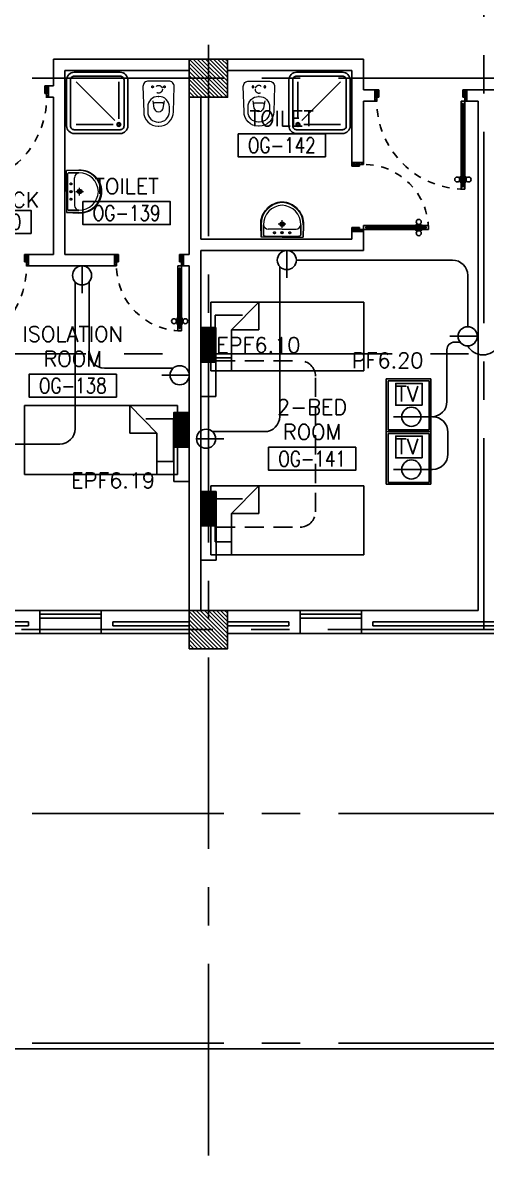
# Model space of a CAD drawing. Extents: x -0.4 to 93.5, y -1.1 to 78.4.
# Drawn here: x 66.21 to 72.26, y -1.11 to 13.67 of the extents above; entities that cross this region are included whole.
import ezdxf
from ezdxf.enums import TextEntityAlignment as Align

# ---------------------------------------------------------------- set-up
doc = ezdxf.new("R2010")
doc.units = 0
doc.header["$MEASUREMENT"] = 0
doc.header["$PDMODE"] = 34
for name, pattern in [('CENTERX2', [4, 2.5, -0.5, 0.5, -0.5]), ('DASHED', [0.75, 0.5, -0.25]), ('HIDDEN', [0.375, 0.25, -0.125]), ('HIDDEN2', [0.1875, 0.125, -0.0625])]:
    doc.linetypes.add(name, pattern=pattern)
doc.layers.get('0').update_dxf_attribs({"color": 11, "linetype": 'CONTINUOUS'})
doc.layers.get('DEFPOINTS').update_dxf_attribs({"color": 11, "linetype": 'CONTINUOUS'})
for name, color, linetype in [('AX-DIM', 11, 'CONTINUOUS'), ('AXES', 11, 'CENTERX2'), ('COL', 11, 'CONTINUOUS'), ('DOOR', 11, 'CONTINUOUS'), ('E-CLINE', 2, 'CONTINUOUS'), ('E-HLINE', 2, 'HIDDEN'), ('E-SOCKETS', 4, 'CONTINUOUS'), ('E-TEXT', 4, 'CONTINUOUS'), ('FIX', 11, 'CONTINUOUS'), ('FUR', 11, 'CONTINUOUS'), ('HAT', 11, 'CONTINUOUS'), ('INSUL', 11, 'CONTINUOUS'), ('RM-BOX', 11, 'CONTINUOUS'), ('RM-NAME', 11, 'CONTINUOUS'), ('RM-NO', 11, 'CONTINUOUS'), ('WALL', 11, 'CONTINUOUS'), ('WIN', 11, 'CONTINUOUS')]:
    doc.layers.add(name, color=color, linetype=linetype)
doc.styles.add('ROMANS', font='ROMANS.shx', dxfattribs={"width": 0.6})
doc.dimstyles.new('STANDARD in', dxfattribs={"dimtxt": 0.24, "dimasz": 0.1, "dimexe": 0.07, "dimexo": 0.05, "dimgap": 0.05, "dimtad": 1, "dimdec": 0, "dimlfac": 1000, "dimzin": 0, "dimdsep": 46, "dimtxsty": 'ROMANS', "dimblk": 'ARCHTICK', "dimcen": 0.05, "dimdle": 0.05, "dimclrd": 7, "dimclre": 7, "dimclrt": 2, "dimadec": 0, "dimazin": 0, "dimtfac": 1, "dimtdec": 0, "dimtmove": 2, "dimatfit": 3, "dimldrblk": 'ARCHTICK', "dimfxl": 0, "dimtolj": 1, "dimtzin": 0, "dimarcsym": 0})

# ---------------------------------------------------------------- blocks, each defined once
blk = doc.blocks.new('_ARCHTICK')
at = {"color": 0, "linetype": 'ByBlock', "const_width": 0.15}
blk.add_lwpolyline([(-0.5, -0.5), (0.5, 0.5)], dxfattribs=at)
blk = doc.blocks.new('*D161')
at = {"layer": 'AX-DIM', "color": 7, "lineweight": -2, "ltscale": 0.3}
for p, q in [((91.482, 5.5), (92.202, 5.5)), ((92.132, 5.55), (92.132, 0.225)), ((49.537, 0.275), (92.202, 0.275))]:
    blk.add_line(p, q, dxfattribs=at)
at = {"layer": 'DEFPOINTS', "color": 0, "ltscale": 0.3}
for p in [(91.432, 5.5), (49.487, 0.275), (92.132, 0.275)]:
    blk.add_point(p, dxfattribs=at)
at = {"layer": 'AX-DIM', "color": 7, "lineweight": -2, "ltscale": 0.3, "xscale": 0.1, "yscale": 0.1, "zscale": 0.1}
for p, rotation in [((92.132, 5.5), 90), ((92.132, 0.275), 270)]:
    blk.add_blockref('_ARCHTICK', p, dxfattribs=dict(at, rotation=rotation))
at = {"layer": 'AX-DIM', "color": 2, "ltscale": 0.3, "insert": (91.962, 2.888), "char_height": 0.24, "attachment_point": 5, "rotation": 90, "style": 'ROMANS'}
blk.add_mtext('\\A1;5225', dxfattribs=at)
blk = doc.blocks.new('*X51')
at = {"color": 0}
for p, q in [((238727, 169890), (239227, 170390)), ((238729, 169945), (239174, 170390)), ((238729, 169998), (239121, 170390)), ((238729, 170051), (239067, 170390)), ((238729, 170104), (239014, 170390)), ((238729, 170157), (238961, 170390)), ((238729, 170210), (238908, 170390)), ((238729, 170263), (238855, 170390)), ((238729, 170316), (238802, 170390)), ((238729, 170369), (238749, 170390)), ((238780, 169890), (239229, 170339)), ((238833, 169890), (239229, 170286)), ((238886, 169890), (239229, 170233)), ((238939, 169890), (239229, 170180)), ((238992, 169890), (239229, 170127)), ((239045, 169890), (239229, 170074)), ((239098, 169890), (239229, 170020)), ((239151, 169890), (239229, 169967)), ((239204, 169890), (239229, 169914))]:
    blk.add_line(p, q, dxfattribs=at)
blk = doc.blocks.new('COL50')
at = {"layer": 'COL'}
blk.add_lwpolyline([(-250, 250), (-250, -250), (250, -250), (250, 250)], close=True, dxfattribs=at)
blk = doc.blocks.new('*X46')
at = {"color": 0}
for p, q in [((238729, 177104), (239214, 177590)), ((238729, 177157), (239161, 177590)), ((238729, 177210), (239108, 177590)), ((238729, 177263), (239055, 177590)), ((238729, 177316), (239002, 177590)), ((238729, 177369), (238949, 177590)), ((238729, 177422), (238896, 177590)), ((238729, 177475), (238843, 177590)), ((238729, 177528), (238790, 177590)), ((238729, 177581), (238737, 177590)), ((238767, 177090), (239229, 177551)), ((238820, 177090), (239229, 177498)), ((238873, 177090), (239229, 177445)), ((238926, 177090), (239229, 177392)), ((238979, 177090), (239229, 177339)), ((239032, 177090), (239229, 177286)), ((239085, 177090), (239229, 177233)), ((239138, 177090), (239229, 177180)), ((239191, 177090), (239229, 177127))]:
    blk.add_line(p, q, dxfattribs=at)
blk = doc.blocks.new('DOOR100')
at = {"layer": 'DOOR', "color": 0, "linetype": 'ByBlock'}
for p, q in [((-82, 1205), (-91, 1205)), ((-91, 1205), (-91, 1140)), ((-75, 1218), (-82, 1218)), ((-82, 1128), (-82, 1218)), ((-82, 1205), (-82, 1140)), ((-25, 1300), (-75, 1300)), ((-75, 1300), (-25, 1300)), ((-75, 1250), (-75, 1300)), ((-58, 1250), (-75, 1250)), ((-42, 1270), (-58, 1270)), ((-58, 1250), (-58, 1270)), ((-42, 1250), (-42, 1270)), ((-25, 1250), (-42, 1250)), ((-25, 1250), (-25, 1300)), ((-25, 1218), (-18, 1218)), ((-18, 1128), (-18, 1218)), ((-18, 1205), (-9, 1205)), ((-18, 1205), (-18, 1140)), ((-9, 1205), (-9, 1140)), ((-82, 1140), (-91, 1140)), ((-75, 1128), (-82, 1128)), ((-25, 1128), (-18, 1128)), ((-18, 1140), (-9, 1140)), ((-1200, 0), (-1200, 150)), ((-1200, 150), (-1175, 150)), ((-1200, 150), (-1200, 0)), ((-1175, 150), (-1175, 100)), ((-75, 200), (-58, 200)), ((-75, 150), (-75, 200)), ((-75, 150), (-25, 150)), ((-58, 200), (-58, 180)), ((-58, 180), (-42, 180)), ((-42, 200), (-25, 200)), ((-42, 180), (-42, 200)), ((-25, 200), (-25, 150)), ((0, 150), (-25, 150)), ((-25, 150), (-25, 100)), ((0, 150), (0, 0)), ((-1150, 0), (-1200, 0)), ((-1175, 100), (-1150, 100)), ((-1150, 100), (-1150, 0)), ((-50, 100), (-50, 0)), ((-25, 100), (-50, 100)), ((-50, 0), (0, 0))]:
    blk.add_line(p, q, dxfattribs=at)
at = {"layer": 'DOOR', "linetype": 'ByBlock'}
for p, q in [((-75, 1250), (-75, 200)), ((-58, 200), (-58, 1250)), ((-42, 200), (-42, 1250)), ((-25, 200), (-25, 1250)), ((0, 0), (0, 150))]:
    blk.add_line(p, q, dxfattribs=at)
at = {"layer": 'DOOR', "color": 9, "linetype": 'ByBlock'}
for p, q in [((-1150, 0), (-1200, 114)), ((-1150, 0), (-1200, 40)), ((-1150, 0), (-1163, 100)), ((-50, 0), (0, 114)), ((-50, 0), (-37, 100)), ((-50, 0), (0, 40))]:
    blk.add_line(p, q, dxfattribs=at)
at = {"layer": 'DOOR', "color": 0, "linetype": 'ByBlock'}
for centre in [(-124, 1173), (24, 1173)]:
    blk.add_circle(centre, 32.4, dxfattribs=at)
at = {"layer": 'DOOR', "linetype": 'HIDDEN', "ltscale": 0.5}
blk.add_arc((-25, 150), 1150, 90, 180.0001, dxfattribs=at)
at = {"layer": 'DOOR', "color": 9, "linetype": 'ByBlock'}
for centre, radius, start, end in [((-1150, 0), 154, 103.7142, 108.8947), ((-50, 0), 154, 71.1053, 76.2858), ((-1150, 0), 134, 100.72, 111.8402), ((-1150, 0), 94.4, 90, 121.9818), ((-1150, 0), 74.4, 90, 132.2236), ((-1150, 0), 54.4, 90, 156.7926), ((-1150, 0), 34.4, 90, 180), ((-1150, 0), 14.4, 90, 180), ((-50, 0), 94.4, 58.0182, 90), ((-50, 0), 74.4, 47.7764, 90), ((-50, 0), 54.4, 23.2074, 90), ((-50, 0), 34.4, 0, 90), ((-50, 0), 14.4, 0, 90), ((-50, 0), 134, 68.1598, 79.28), ((-50, 0), 114, 64.0838, 77.3774)]:
    blk.add_arc(centre, radius, start, end, dxfattribs=at)
blk = doc.blocks.new('DOOR90')
at = {"layer": 'DOOR', "color": 0, "linetype": 'ByBlock'}
for p, q in [((-150, 0), (-150, -25)), ((-150, 0), (0, 0)), ((0, -50), (0, 0)), ((-1000, -25), (-1000, -75)), ((-1000, -75), (-1000, -25)), ((-950, -25), (-1000, -25)), ((-950, -75), (-1000, -75)), ((-970, -42), (-970, -58)), ((-950, -42), (-970, -42)), ((-950, -58), (-970, -58)), ((-950, -25), (-950, -42)), ((-950, -58), (-950, -75)), ((-918, -25), (-918, -18)), ((-828, -18), (-918, -18)), ((-918, -75), (-918, -82)), ((-828, -82), (-918, -82)), ((-905, -18), (-905, -9)), ((-905, -9), (-840, -9)), ((-905, -18), (-840, -18)), ((-905, -82), (-905, -91)), ((-905, -82), (-840, -82)), ((-905, -91), (-840, -91)), ((-840, -18), (-840, -9)), ((-840, -82), (-840, -91)), ((-828, -25), (-828, -18)), ((-828, -75), (-828, -82)), ((-200, -42), (-200, -25)), ((-200, -25), (-150, -25)), ((-180, -42), (-200, -42)), ((-200, -75), (-200, -58)), ((-200, -58), (-180, -58)), ((-150, -75), (-200, -75)), ((-180, -58), (-180, -42)), ((-150, -75), (-150, -25)), ((-150, -25), (-100, -25)), ((-100, -25), (-100, -50)), ((-100, -50), (0, -50)), ((-150, -900), (-150, -875)), ((-150, -875), (-100, -875)), ((-100, -850), (0, -850)), ((-100, -875), (-100, -850)), ((0, -850), (0, -900)), ((0, -900), (-150, -900)), ((-150, -900), (0, -900))]:
    blk.add_line(p, q, dxfattribs=at)
at = {"layer": 'DOOR', "color": 9, "linetype": 'ByBlock'}
for p, q in [((0, -50), (-114, 0)), ((0, -50), (-40, 0)), ((0, -50), (-100, -37)), ((0, -850), (-114, -900)), ((0, -850), (-100, -863)), ((0, -850), (-40, -900))]:
    blk.add_line(p, q, dxfattribs=at)
at = {"layer": 'DOOR', "linetype": 'ByBlock'}
for p, q in [((-200, -25), (-950, -25)), ((-200, -42), (-950, -42)), ((-200, -58), (-950, -58)), ((-950, -75), (-200, -75))]:
    blk.add_line(p, q, dxfattribs=at)
at = {"layer": 'DOOR', "color": 0, "linetype": 'ByBlock'}
for centre in [(-873, 24), (-873, -124)]:
    blk.add_circle(centre, 32.4, dxfattribs=at)
at = {"layer": 'DOOR', "color": 9, "linetype": 'ByBlock'}
for centre, radius, start, end in [((0, -50), 154, 161.1053, 166.2858), ((0, -50), 134, 158.1598, 169.28), ((0, -50), 94.4, 148.0182, 180), ((0, -50), 74.4, 137.7764, 180), ((0, -50), 114, 154.0838, 167.3774), ((0, -50), 54.4, 113.2074, 180), ((0, -50), 34.4, 90, 180), ((0, -50), 14.4, 90, 180), ((0, -850), 154, 193.7142, 198.8947), ((0, -850), 134, 190.72, 201.8402), ((0, -850), 94.4, 180, 211.9818), ((0, -850), 74.4, 180, 222.2236), ((0, -850), 54.4, 180, 246.7926), ((0, -850), 34.4, 180, 270), ((0, -850), 14.4, 180, 270)]:
    blk.add_arc(centre, radius, start, end, dxfattribs=at)
at = {"layer": 'DOOR', "linetype": 'HIDDEN', "ltscale": 0.5}
blk.add_arc((-150, -25), 850, 180, 270, dxfattribs=at)
blk = doc.blocks.new('RM1')
at = {"layer": 'RM-BOX'}
blk.add_lwpolyline([(570, -200), (-570, -200), (-570, -500), (570, -500)], close=True, dxfattribs=at)
at = {"layer": 'RM-NAME', "style": 'ROMANS'}
for tag, p in [('ROOMNAME1', (0, 324)), ('ROOMNAME2', (0, 0))]:
    blk.add_attdef(tag, text='', height=200, dxfattribs=at).set_placement(p, align=Align.MIDDLE)
at = {"layer": 'RM-NO', "style": 'ROMANS', "width": 0.8}
blk.add_attdef('ROOMNO', text='', height=200, dxfattribs=at).set_placement((0, -350), align=Align.MIDDLE)
blk = doc.blocks.new('LAV1')
at = {"layer": 'FIX', "linetype": 'ByBlock', "ltscale": 0.3}
for p, q in [((-280, 210), (-275, 50)), ((-245, 210), (-245, 85)), ((245, 210), (245, 85)), ((280, 210), (275, 50)), ((0, 60), (-220, 60)), ((0, 60), (220, 60))]:
    blk.add_line(p, q, dxfattribs=at)
at = {"layer": 'FIX', "linetype": 'Continuous', "lineweight": 20}
for p, q in [((-275, 210), (-275, 50)), ((0, 155), (-181, 155)), ((0, 155), (181, 155)), ((275, 210), (275, 50)), ((0, 50), (-275, 50)), ((0, 50), (-252, 50)), ((0, 50), (252, 50)), ((0, 50), (275, 50))]:
    blk.add_line(p, q, dxfattribs=at)
at = {"layer": 'FIX', "linetype": 'DASHED', "lineweight": 20, "ltscale": 0.05}
for p, q in [((50, 220), (-50, 220)), ((0, 170), (0, 270)), ((0, 170), (0, 270))]:
    blk.add_line(p, q, dxfattribs=at)
at = {"layer": 'FIX', "lineweight": 20}
for p, q in [((16, 107), (-15, 107)), ((0, 92), (0, 123))]:
    blk.add_line(p, q, dxfattribs=at)
for centre, radius in [((0, 220), 29.5), ((0, 220), 22.5), ((0, 107), 15.5)]:
    blk.add_circle(centre, radius, dxfattribs=at)
at = {"layer": 'FIX', "linetype": 'HIDDEN', "lineweight": 20, "ltscale": 0.05}
for centre in [(-100, 107), (100, 107)]:
    blk.add_circle(centre, 12.4, dxfattribs=at)
at = {"layer": 'FIX', "linetype": 'ByBlock', "ltscale": 0.3}
for centre, radius, start, end in [((7, 220), 287, 91.3776, 182.0064), ((-7, 220), 287, 357.9936, 88.6224), ((-220, 85), 24.9, 179.7021, 269.9486), ((220, 85), 24.9, 270.0514, 0.2979)]:
    blk.add_arc(centre, radius, start, end, dxfattribs=at)
at = {"layer": 'FIX', "linetype": 'Continuous', "lineweight": 20}
for centre, radius, start, end in [((8, 217), 283, 91.6988, 181.351), ((8, 212), 253, 91.7328, 180.4884), ((-8, 217), 283, 358.649, 88.3012), ((-8, 212), 253, 359.5116, 88.2672), ((-179, 222), 66.9, 190.2006, 268.0786), ((179, 222), 66.9, 271.9214, 349.7994)]:
    blk.add_arc(centre, radius, start, end, dxfattribs=at)
blk = doc.blocks.new('SHR1')
at = {"layer": 'FIX'}
for p, q in [((-196, 196), (-700, 700)), ((-143, 218), (-143, 700)), ((-218, 143), (-700, 143))]:
    blk.add_line(p, q, dxfattribs=at)
for points in [[(-825, 125), (-825, 725, -0.414214), (-725, 825), (-125, 825, -0.414214), (-25, 725), (-25, 125, -0.414214), (-125, 25), (-725, 25, -0.414214)], [(-775, 125), (-775, 725, -0.414214), (-725, 775), (-125, 775, -0.414214), (-75, 725), (-75, 125, -0.414214), (-125, 75), (-725, 75, -0.414214)]]:
    blk.add_lwpolyline(points, format="xyb", close=True, dxfattribs=at)
for radius in [25, 15]:
    blk.add_circle((-143, 143), radius, dxfattribs=at)
blk = doc.blocks.new('WC1')
at = {"layer": 'FIX', "lineweight": 20}
for p, q in [((-210, 204), (-538, 194)), ((-727, 5), (-727, -5)), ((-674, 5), (-674, -5)), ((-534, 24), (-540, 0)), ((-540, 0), (-534, -24)), ((-475, 141), (-538, 141)), ((-395, 76), (-490, 60)), ((-339, 5), (-339, -5)), ((-538, -141), (-475, -141)), ((-490, -60), (-395, -76)), ((-538, -194), (-210, -204))]:
    blk.add_line(p, q, dxfattribs=at)
at = {"layer": 'FIX', "linetype": 'Continuous', "lineweight": 20}
blk.add_line((-420, -47), (-420, 45), dxfattribs=at)
at = {"layer": 'FIX', "lineweight": 20}
blk.add_lwpolyline([(-213, -204), (-210, -204, 0.414214), (-137, -131), (-137, 0), (-137, 131, 0.414214), (-210, 204)], format="xyb", dxfattribs=at)
at = {"layer": 'FIX', "linetype": 'HIDDEN2', "lineweight": 20, "ltscale": 0.3}
blk.add_circle((-245, 0), 49.8, dxfattribs=at)
at = {"layer": 'FIX', "linetype": 'HIDDEN', "lineweight": 20, "ltscale": 0.05}
for centre in [(-213, 78), (-213, -77)]:
    blk.add_circle(centre, 11.6, dxfattribs=at)
at = {"layer": 'FIX', "lineweight": 20}
for centre, radius, start, end in [((-538, 5), 189, 90, 180), ((-538, 5), 136, 90, 180), ((-473, -7), 68.2, 128.9242, 152.8468), ((-464, -18), 82, 108.496, 128.9242), ((-475, 5), 136, 360, 90), ((-538, -5), 189, 180, 270), ((-538, -5), 136, 180, 270), ((-473, 7), 68.2, 207.1532, 231.0758), ((-464, 18), 82, 231.0758, 251.504), ((-475, -5), 136, 270, 0)]:
    blk.add_arc(centre, radius, start, end, dxfattribs=at)
at = {"layer": 'FIX', "linetype": 'Continuous', "lineweight": 20}
for centre, start, end in [((-443, 46), 357.6662, 91.6121), ((-442, -46), 268.3879, 2.3338)]:
    blk.add_arc(centre, 22.3, start, end, dxfattribs=at)
blk = doc.blocks.new('BHU')
at = {"color": 8}
for p, q in [((0, -311), (145, 1)), ((0, -340), (159, 1)), ((0, -370), (173, 1)), ((0, -399), (187, 1)), ((0, -281), (132, 1)), ((0, -251), (118, 1)), ((0, -15), (7, 1)), ((0, -44), (21, 1)), ((0, -74), (35, 1)), ((0, -104), (49, 1)), ((0, -133), (63, 1)), ((0, -163), (76, 1)), ((0, -192), (90, 1)), ((0, -222), (104, 1)), ((0, -429), (199, -1)), ((4, -450), (199, -31)), ((18, -450), (199, -61)), ((32, -450), (199, -90)), ((45, -450), (199, -120)), ((59, -450), (199, -149)), ((73, -450), (199, -179)), ((87, -450), (199, -208)), ((101, -450), (199, -238)), ((114, -450), (199, -268)), ((128, -450), (199, -297)), ((142, -450), (199, -327)), ((156, -450), (199, -356)), ((169, -450), (199, -386)), ((183, -450), (199, -416)), ((197, -450), (199, -445))]:
    blk.add_line(p, q, dxfattribs=at)
at = {"layer": 'E-SOCKETS'}
for p, q in [((0, 450), (199, 450)), ((0, -450), (0, 450)), ((199, 450), (199, -450))]:
    blk.add_line(p, q, dxfattribs=at)
at = {"layer": 'E-SOCKETS', "color": 4}
for p, q in [((0, 1), (199, 1)), ((0, -450), (199, -450))]:
    blk.add_line(p, q, dxfattribs=at)

msp = doc.modelspace()

# ---------------------------------------------------------------- linework, layer by layer
at = {"layer": 'AXES'}
for p, q in [((68.6324, -1.1143), (68.6324, 77.6984)), ((72.2324, 5.75), (72.2324, 64.57)), ((92.8324, 12.95), (40.7424, 12.95)), ((83.0324, 9.35), (40.7424, 9.35)), ((22.1924, 5.75), (92.8324, 5.75)), ((92.8324, 3.35), (40.7424, 3.35)), ((92.8324, 0.35), (40.7424, 0.35))]:
    msp.add_line(p, q, dxfattribs=at)
at = {"layer": 'COL'}
msp.add_lwpolyline([(68.8824, 6), (68.8824, 5.5), (68.3824, 5.5), (68.3824, 6)], close=True, dxfattribs=at)
at = {"layer": 'E-CLINE', "color": 4, "linetype": 'ByBlock'}
for p, q in [((69.7824, 10.575), (71.8199, 10.575)), ((69.5656, 8.5348), (69.5656, 10.4901)), ((72.0199, 9.7048), (72.0199, 10.375)), ((66.8906, 8.3717), (66.8906, 10.2901)), ((67.0741, 9.3638), (67.0741, 10.2901)), ((71.9203, 9.5042), (71.8492, 9.5042)), ((71.7492, 9.4042), (71.7492, 8.7288)), ((68.1734, 9.1638), (67.2741, 9.1638)), ((71.4091, 8.5288), (71.5492, 8.5288)), ((68.6865, 8.3348), (69.3656, 8.3348)), ((71.7617, 8.0414), (71.7617, 8.3288)), ((66.0506, 8.1717), (66.6906, 8.1717)), ((71.4091, 7.8414), (71.5617, 7.8414))]:
    msp.add_line(p, q, dxfattribs=at)
for centre, radius, start, end in [((71.8199, 10.375), 0.2, 0, 90), ((71.8492, 9.4042), 0.1, 90, 180), ((67.2741, 9.3638), 0.2, 180, 270), ((72.2199, 9.5648), 0.2283, 208.81151, 331.18849), ((71.5492, 8.7288), 0.2, 270, 0), ((69.3656, 8.5348), 0.2, 270, 0), ((71.5617, 8.3288), 0.2, 0, 90), ((66.6906, 8.3717), 0.2, 270, 0), ((71.5617, 8.0414), 0.2, 270, 0)]:
    msp.add_arc(centre, radius, start, end, dxfattribs=at)
at = {"layer": 'E-HLINE', "color": 4}
for p, q in [((68.7317, 9.2598), (69.8307, 9.2598)), ((70.0307, 7.2876), (70.0307, 9.0598)), ((68.7324, 7.0876), (69.8307, 7.0876))]:
    msp.add_line(p, q, dxfattribs=at)
for centre, start, end in [((69.8307, 9.0598), 0, 90), ((69.8307, 7.2876), 270, 0)]:
    msp.add_arc(centre, 0.2, start, end, dxfattribs=at)
at = {"layer": 'E-SOCKETS'}
for p, q in [((69.6574, 10.7), (69.6574, 10.3417)), ((66.9824, 10.5), (66.9824, 10.1417)), ((72.1449, 9.5798), (71.7865, 9.5798)), ((68.3824, 9.0712), (68.024, 9.0712)), ((71.5398, 9.0225), (70.9539, 9.0225)), ((70.9539, 9.0225), (70.9539, 8.3352)), ((71.5398, 8.3352), (71.5398, 9.0225)), ((71.4091, 8.5288), (71.0507, 8.5288)), ((70.9539, 8.3352), (71.5398, 8.3352)), ((71.5398, 8.3352), (70.9539, 8.3352)), ((70.9539, 8.3352), (70.9539, 7.6478)), ((71.5398, 7.6478), (71.5398, 8.3352)), ((68.4775, 8.2422), (68.8358, 8.2422)), ((71.4091, 7.8414), (71.0507, 7.8414)), ((70.9539, 7.6478), (71.5398, 7.6478))]:
    msp.add_line(p, q, dxfattribs=at)
at = {"layer": 'E-SOCKETS', "color": 8}
for p, q in [((71.5148, 8.9975), (70.9789, 8.9975)), ((70.9789, 8.9975), (70.9789, 8.3602)), ((71.5148, 8.3602), (71.5148, 8.9975)), ((70.9789, 8.3602), (71.5148, 8.3602)), ((71.5148, 8.3102), (70.9789, 8.3102)), ((70.9789, 8.3102), (70.9789, 7.6728)), ((71.5148, 7.6728), (71.5148, 8.3102)), ((70.9789, 7.6728), (71.5148, 7.6728))]:
    msp.add_line(p, q, dxfattribs=at)
at = {"layer": 'E-SOCKETS'}
for points in [[(71.4257, 8.6792), (71.4257, 8.9653), (71.0807, 8.9653), (71.0807, 8.6792)], [(71.4257, 7.9919), (71.4257, 8.2779), (71.0807, 8.2779), (71.0807, 7.9919)]]:
    msp.add_lwpolyline(points, close=True, dxfattribs=at)
for centre in [(69.6574, 10.575), (66.9824, 10.375), (72.0199, 9.5798), (68.2574, 9.0712), (71.2841, 8.5288), (68.6025, 8.2422), (71.2841, 7.8414)]:
    msp.add_circle(centre, 0.125, dxfattribs=at)
at = {"layer": 'FUR'}
for p, q in [((68.6644, 10.0269), (70.6644, 10.0269)), ((68.6644, 9.1269), (68.6644, 10.0269)), ((68.936, 9.6657), (69.2895, 10.0269)), ((69.2895, 10.0269), (69.2895, 9.6657)), ((70.6644, 10.0269), (70.6644, 9.1269)), ((68.7199, 9.8547), (69.0796, 9.8547)), ((68.7199, 9.2968), (68.7199, 9.8547)), ((68.936, 9.6657), (69.2895, 9.6657)), ((68.936, 9.1269), (68.936, 9.6657)), ((68.936, 9.2968), (68.7199, 9.2968)), ((70.6644, 9.1269), (68.6644, 9.1269)), ((68.2313, 8.6753), (66.2313, 8.6753)), ((66.2313, 8.6753), (66.2313, 7.7753)), ((67.6062, 8.6753), (67.6062, 8.3141)), ((67.9597, 8.3141), (67.6062, 8.6753)), ((68.2313, 7.7753), (68.2313, 8.6753)), ((68.1758, 8.5031), (67.8161, 8.5031)), ((68.1758, 7.9452), (68.1758, 8.5031)), ((67.9597, 8.3141), (67.6062, 8.3141)), ((67.9597, 7.7753), (67.9597, 8.3141)), ((67.9597, 7.9452), (68.1758, 7.9452)), ((66.2313, 7.7753), (68.2313, 7.7753)), ((68.6644, 7.628), (70.6644, 7.628)), ((68.6644, 6.728), (68.6644, 7.628)), ((68.936, 7.2669), (69.2895, 7.628)), ((69.2895, 7.628), (69.2895, 7.2669)), ((70.6644, 7.628), (70.6644, 6.728)), ((68.7199, 7.4559), (69.0796, 7.4559)), ((68.7199, 6.8979), (68.7199, 7.4559)), ((68.936, 7.2669), (69.2895, 7.2669)), ((68.936, 6.728), (68.936, 7.2669)), ((68.936, 6.8979), (68.7199, 6.8979)), ((70.6644, 6.728), (68.6644, 6.728))]:
    msp.add_line(p, q, dxfattribs=at)
at = {"layer": 'INSUL'}
for p, q in [((65.2824, 5.85), (66.2824, 5.85)), ((65.2824, 5.8), (66.2824, 5.8)), ((66.2824, 5.8), (66.2824, 5.85)), ((67.3824, 5.85), (68.3824, 5.85)), ((67.3824, 5.8), (67.3824, 5.85)), ((67.3824, 5.8), (68.3824, 5.8)), ((68.8824, 5.85), (69.6824, 5.85)), ((68.8824, 5.8), (69.6824, 5.8)), ((69.6824, 5.8), (69.6824, 5.85)), ((70.7824, 5.8), (70.7824, 5.85)), ((73.6824, 5.85), (70.7824, 5.85)), ((73.6824, 5.8), (70.7824, 5.8))]:
    msp.add_line(p, q, dxfattribs=at)
at = {"layer": 'RM-NAME'}
for p, q in [((66.5449, 12.85), (66.5449, 12.7)), ((70.8074, 12.8), (70.8074, 12.65)), ((72.0074, 12.8), (72.0074, 12.65)), ((66.2824, 10.65), (66.2824, 10.5))]:
    msp.add_line(p, q, dxfattribs=at)
at = {"layer": 'WALL', "linetype": 'ByBlock'}
for p, q in [((66.6074, 13.2), (68.3804, 13.2)), ((68.8824, 13.2), (70.6574, 13.2)), ((68.8824, 13.2), (70.6574, 13.2)), ((66.7574, 13.05), (68.3804, 13.05)), ((68.8824, 13.05), (70.5074, 13.05)), ((70.5074, 13.05), (68.8824, 13.05)), ((66.5449, 12.85), (66.6074, 12.85)), ((70.6574, 12.8), (70.8074, 12.8)), ((66.5449, 12.7), (66.6074, 12.7)), ((70.6574, 12.65), (70.8074, 12.65)), ((72.0074, 12.65), (72.1574, 12.65)), ((66.2824, 10.65), (66.6074, 10.65)), ((66.7574, 10.65), (67.4074, 10.65)), ((68.3074, 10.65), (68.3824, 10.65)), ((66.2824, 10.5), (67.4074, 10.5)), ((68.3074, 10.5), (68.3824, 10.5))]:
    msp.add_line(p, q, dxfattribs=at)
at = {"layer": 'WALL'}
for p, q in [((66.6074, 13.2), (66.6074, 12.85)), ((70.6574, 13.2), (70.6574, 12.8)), ((66.7574, 13.05), (66.7574, 10.65)), ((70.5074, 13.05), (70.5074, 11.85)), ((72.0074, 12.8), (72.4574, 12.8)), ((66.6074, 12.7), (66.6074, 10.65)), ((68.3824, 12.7), (68.3824, 10.65)), ((68.5324, 12.7), (68.5324, 10.85)), ((70.6574, 12.65), (70.6574, 11.85)), ((72.1574, 12.65), (72.1574, 6)), ((70.6574, 11.85), (70.5074, 11.85)), ((70.6574, 10.95), (70.5074, 10.95)), ((70.5074, 10.95), (70.5074, 10.85)), ((70.6574, 10.95), (70.6574, 10.7)), ((70.5074, 10.85), (68.5324, 10.85)), ((67.4074, 10.65), (67.4074, 10.5)), ((68.3074, 10.65), (68.3074, 10.5)), ((70.6574, 10.7), (68.5324, 10.7)), ((68.5324, 10.7), (68.5324, 6)), ((68.3824, 10.5), (68.3824, 6)), ((65.2824, 6), (66.4324, 6)), ((66.4324, 5.7), (66.4324, 6)), ((67.2324, 5.7), (67.2324, 6)), ((67.2324, 6), (68.3824, 6)), ((68.8824, 6), (69.8324, 6)), ((69.8324, 5.7), (69.8324, 6)), ((70.6324, 5.7), (70.6324, 6)), ((72.1574, 6), (70.6324, 6)), ((65.2824, 5.7), (66.4324, 5.7)), ((67.2324, 5.7), (68.3824, 5.7)), ((68.8824, 5.7), (69.8324, 5.7)), ((73.8324, 5.7), (70.6324, 5.7))]:
    msp.add_line(p, q, dxfattribs=at)
at = {"layer": 'WALL', "linetype": 'ByBlock', "ltscale": 0.3}
for points in [[(68.3824, 12.7), (68.8824, 12.7), (68.8824, 13.2), (68.3824, 13.2)], [(68.3824, 5.5), (68.8824, 5.5), (68.8824, 6), (68.3824, 6)]]:
    msp.add_lwpolyline(points, close=True, dxfattribs=at)
at = {"layer": 'WIN'}
for p, q in [((66.4324, 6), (67.2324, 6)), ((66.4324, 5.95), (67.2324, 5.95)), ((69.8324, 6), (70.6324, 6)), ((69.8324, 5.95), (70.6324, 5.95)), ((66.4324, 5.9), (67.2324, 5.9)), ((69.8324, 5.9), (70.6324, 5.9)), ((66.4324, 5.7), (67.2324, 5.7)), ((69.8324, 5.7), (70.6324, 5.7))]:
    msp.add_line(p, q, dxfattribs=at)

# ---------------------------------------------------------------- block references
at = {"layer": 'COL', "xscale": 0.001, "yscale": 0.001, "zscale": 0.001, "rotation": 180}
msp.add_blockref('COL50', (68.6324, 12.95), dxfattribs=at)
at = {"layer": 'DOOR', "color": 0, "linetype": 'ByBlock', "yscale": 0.001, "zscale": 0.001}
for name, p, xscale, rotation in [('DOOR100', (65.3449, 12.85), 0.001, 180), ('DOOR100', (72.0074, 12.8), -0.001, 180), ('DOOR90', (70.5074, 10.95), 0.001, 180), ('DOOR100', (65.0824, 10.65), 0.001, 180), ('DOOR90', (68.3074, 10.65), -0.001, 270)]:
    msp.add_blockref(name, p, dxfattribs=dict(at, xscale=xscale, rotation=rotation))
at = {"layer": 'E-CLINE', "color": 4, "xscale": 0.0009999999892897904, "yscale": 0.0009999999892897904, "zscale": 0.001, "rotation": 180}
for p in [(68.7317, 9.2449), (68.3824, 8.1333), (68.7324, 7.1049)]:
    msp.add_blockref('BHU', p, dxfattribs=at)
at = {"layer": 'FIX', "yscale": 0.001, "zscale": 0.001}
for name, p, xscale, rotation in [('SHR1', (67.6054, 12.202), -0.001, 90), ('SHR1', (69.6594, 12.202), 0.001, 270), ('WC1', (67.9816, 13.05), 0.001, 90), ('WC1', (69.2919, 13.05), -0.001, 270)]:
    msp.add_blockref(name, p, dxfattribs=dict(at, xscale=xscale, rotation=rotation))
at = {"layer": 'FIX', "linetype": 'ByBlock', "ltscale": 0.3, "xscale": 0.001, "yscale": 0.001, "zscale": 0.001, "rotation": 270}
msp.add_blockref('LAV1', (66.7304, 11.4696), dxfattribs=at)
at = {"layer": 'FIX', "linetype": 'ByBlock', "ltscale": 0.3, "xscale": 0.001, "yscale": 0.001, "zscale": 0.001}
msp.add_blockref('LAV1', (69.5959, 10.825), dxfattribs=at)
at = {"layer": 'HAT', "xscale": -0.001, "yscale": 0.001, "zscale": 0.001, "rotation": 180}
for name in ['*X51', '*X46']:
    msp.add_blockref(name, (-170.3462, 183.0897), dxfattribs=at)
at = {"layer": 'RM-NAME'}
ref = msp.add_blockref('RM1', (69.5914, 12.4234), dxfattribs=dict(at, xscale=-0.001, yscale=0.001, zscale=0.001))
ref.add_attrib('ROOMNO', 'OG-142', dxfattribs={"layer": 'RM-NO', "height": 0.2, "style": 'ROMANS', "width": 0.8}).set_placement((69.5914, 12.0734), align=Align.MIDDLE)
ref.add_attrib('ROOMNAME2', 'TOILET', dxfattribs={"height": 0.2, "style": 'ROMANS'}).set_placement((69.5914, 12.4234), align=Align.MIDDLE)
ref = msp.add_blockref('RM1', (67.5642, 11.5392), dxfattribs=dict(at, xscale=-0.001, yscale=0.001, zscale=0.001))
ref.add_attrib('ROOMNO', 'OG-139', dxfattribs={"layer": 'RM-NO', "height": 0.2, "style": 'ROMANS', "width": 0.8}).set_placement((67.5642, 11.1892), align=Align.MIDDLE)
ref.add_attrib('ROOMNAME2', 'TOILET', dxfattribs={"height": 0.2, "style": 'ROMANS'}).set_placement((67.5642, 11.5392), align=Align.MIDDLE)
ref = msp.add_blockref('RM1', (65.7459, 11.4225), dxfattribs=dict(at, xscale=-0.001, yscale=0.001, zscale=0.001))
ref.add_attrib('ROOMNO', 'OG-140', dxfattribs={"layer": 'RM-NO', "height": 0.2, "style": 'ROMANS', "width": 0.8}).set_placement((65.7459, 11.0725), align=Align.MIDDLE)
ref.add_attrib('ROOMNAME2', 'AIR-LOCK', dxfattribs={"height": 0.2, "style": 'ROMANS'}).set_placement((65.7667, 11.3601), align=Align.MIDDLE)
at = {"layer": 'RM-NAME', "xscale": 0.001, "yscale": 0.001, "zscale": 0.001}
for p, values in [((66.8611, 9.2852), {'ROOMNO': 'OG-138', 'ROOMNAME2': 'ROOM', 'ROOMNAME1': 'ISOLATION'}), ((69.988, 8.331), {'ROOMNO': 'OG-141', 'ROOMNAME2': 'ROOM', 'ROOMNAME1': '2-BED'})]:
    msp.add_blockref('RM1', p, dxfattribs=at).add_auto_attribs(values)

# ---------------------------------------------------------------- texts
at = {"layer": 'E-SOCKETS', "style": 'ROMANS'}
for p in [(71.0869, 8.7292), (71.0869, 8.0418)]:
    msp.add_text('TV', height=0.2, dxfattribs=at).set_placement(p)
at = {"layer": 'E-TEXT', "color": 4, "style": 'ROMANS'}
for s, p in [(' EPF6.10', (68.5998, 9.3661)), (' PF6.20', (70.3701, 9.1657)), (' EPF6.19', (66.7026, 7.5983))]:
    msp.add_text(s, height=0.2, dxfattribs=at).set_placement(p)

# ---------------------------------------------------------------- dimensions: what is measured, and where the dimension line sits
at = {"layer": 'AX-DIM'}
dim = msp.add_linear_dim(base=(92.1324, 0.275), p1=(91.4324, 5.5), p2=(49.4874, 0.275), angle=270, dimstyle='STANDARD in', dxfattribs=at)
dim.commit()
dim.dimension.update_dxf_attribs({"geometry": '*D161', "text_midpoint": (91.9624, 2.8875)})

doc.saveas('drawing.dxf')
